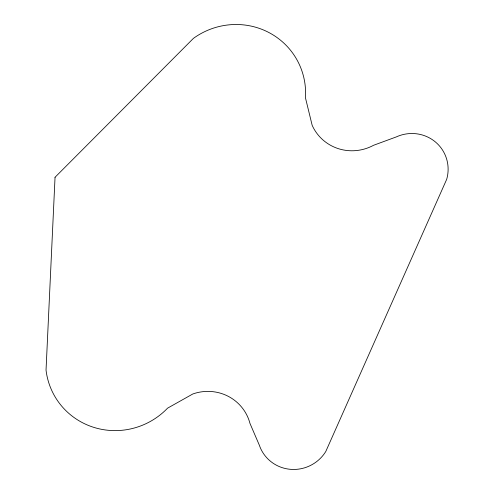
<?xml version="1.0" encoding="UTF-8"?>
<svg xmlns="http://www.w3.org/2000/svg" width="494" height="494" viewBox="0 0 494 494"><rect width="100%" height="100%" fill="white"/><g stroke="black" fill="none" stroke-linecap="round" stroke-linejoin="round"><path stroke-width="0.74" d="M55.044 177.272L46.035 370.099A71.334 69.666 -29.1 0 0 93.829 427.378A71.334 69.666 -29.1 0 0 167.571 408.161L192.833 393.971A44.639 43.596 -29.1 0 1 249.995 423.469L259.331 445.174A37.112 36.247 -29.1 0 0 290.077 469.288A37.112 36.247 -29.1 0 0 325.768 451.528L446.681 179.341A37.112 36.247 -29.1 0 0 435.461 142.006A37.112 36.247 -29.1 0 0 396.25 136.937L373.569 145.285A44.639 43.596 -29.1 0 1 312.171 125.328L305.446 97.787A71.334 69.666 -29.1 0 0 269.162 32.672A71.334 69.666 -29.1 0 0 193.382 38.402L55.044 177.272"/></g></svg>
